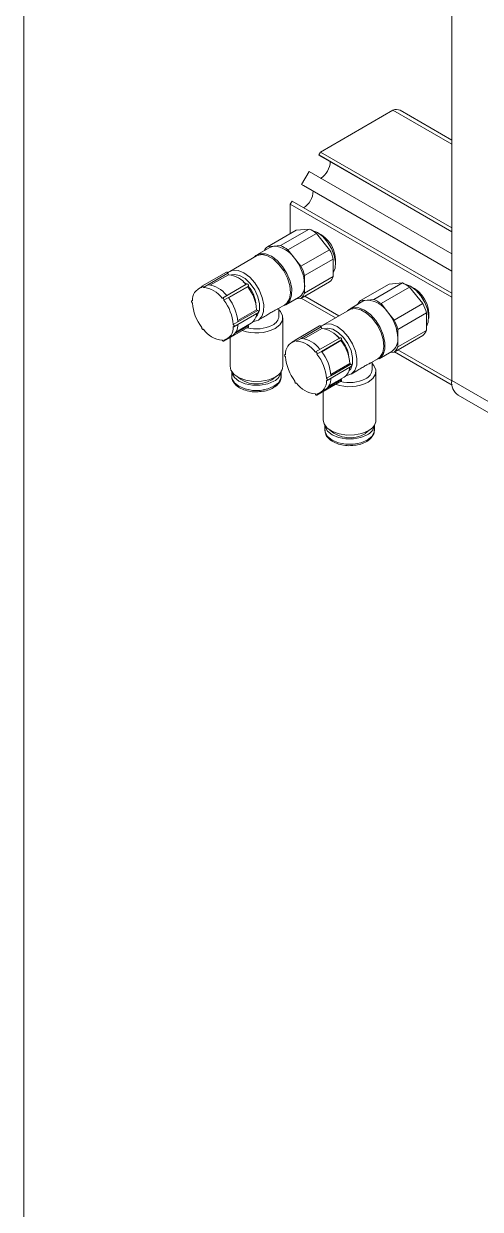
# Model space of a CAD drawing. Header units: millimetres. Extents: x 169 to 14583, y -399 to 10804.
# Drawn here: x 12408.4 to 12479.5, y 7036.6 to 7221 of the extents above; entities that cross this region are included whole.
import ezdxf

# ---------------------------------------------------------------- set-up
doc = ezdxf.new("R2010")
doc.units = ezdxf.units.MM
doc.header["$LTSCALE"] = 35

msp = doc.modelspace()

# ---------------------------------------------------------------- linework, layer by layer
at = {"color": 7, "linetype": 'Continuous', "lineweight": 18}
for p, q in [((12408.445, 7549.108), (12408.445, 5785.38)), ((12475.017, 7165.522), (12475.017, 7232.483)), ((12454.592, 7201.086), (12465.873, 7207.598)), ((12465.873, 7207.598), (12475.017, 7202.32)), ((12475.017, 7202.945), (12467.003, 7207.571)), ((12454.329, 7200.629), (12454.592, 7201.086)), ((12454.329, 7200.629), (12475.017, 7188.686)), ((12454.622, 7200.459), (12454.329, 7200.629)), ((12454.592, 7201.086), (12475.017, 7189.295)), ((12454.622, 7200.459), (12475.017, 7188.686)), ((12451.679, 7196.039), (12452.829, 7198.031)), ((12452.829, 7198.031), (12475.017, 7185.222)), ((12451.679, 7196.039), (12475.017, 7182.566)), ((12451.972, 7195.869), (12451.679, 7196.039)), ((12451.972, 7195.869), (12475.017, 7182.566)), ((12449.915, 7192.984), (12450.179, 7193.441)), ((12450.179, 7193.441), (12475.017, 7179.102)), ((12449.915, 7192.984), (12475.017, 7178.493)), ((12449.915, 7188.39), (12449.915, 7192.984)), ((12450.801, 7188.902), (12446.346, 7186.33)), ((12452.847, 7189.085), (12448.392, 7186.513)), ((12453.983, 7188.429), (12449.528, 7185.857)), ((12452.847, 7189.085), (12450.801, 7188.902)), ((12456.029, 7185.884), (12453.983, 7188.429)), ((12446.71, 7186.218), (12444.73, 7185.075)), ((12446.346, 7186.33), (12447.369, 7186.422)), ((12447.369, 7186.422), (12448.392, 7186.513)), ((12449.528, 7185.857), (12450.551, 7184.585)), ((12456.029, 7185.884), (12451.574, 7183.312)), ((12444.639, 7184.907), (12440.5, 7182.517)), ((12450.551, 7184.585), (12451.574, 7183.312)), ((12456.597, 7184.42), (12452.142, 7181.848)), ((12456.597, 7181.692), (12456.597, 7184.42)), ((12439.986, 7182.39), (12436.168, 7180.186)), ((12437.099, 7180.428), (12440.21, 7182.224)), ((12440.21, 7182.224), (12440.298, 7181.996)), ((12436.392, 7180.02), (12437.099, 7180.428)), ((12437.523, 7180.394), (12440.298, 7181.996)), ((12443.168, 7180.553), (12439.35, 7178.349)), ((12440.278, 7178.429), (12443.389, 7180.226)), ((12443.08, 7180.503), (12442.605, 7180.881)), ((12443.389, 7180.226), (12443.3, 7180.1)), ((12456.029, 7180.883), (12451.574, 7178.312)), ((12452.142, 7181.848), (12452.142, 7180.484)), ((12452.142, 7179.12), (12456.597, 7181.692)), ((12452.142, 7180.484), (12452.142, 7179.12)), ((12465.297, 7180.534), (12460.842, 7177.962)), ((12467.342, 7180.717), (12462.888, 7178.145)), ((12467.342, 7180.717), (12465.297, 7180.534)), ((12436.127, 7180.108), (12435.609, 7179.809)), ((12439.57, 7178.021), (12440.278, 7178.429)), ((12440.317, 7178.377), (12443.3, 7180.1)), ((12449.23, 7177.281), (12451.21, 7178.424)), ((12451.628, 7178.343), (12456.944, 7175.274)), ((12452.169, 7178.655), (12457.485, 7175.587)), ((12468.479, 7180.061), (12464.024, 7177.489)), ((12470.524, 7177.516), (12468.479, 7180.061)), ((12434.683, 7177.984), (12434.577, 7177.922)), ((12441.733, 7174.846), (12444.679, 7176.547)), ((12444.679, 7176.547), (12444.856, 7176.445)), ((12447.968, 7176.668), (12449.039, 7177.286)), ((12448.147, 7175.59), (12448.147, 7176.771)), ((12451.574, 7178.312), (12450.914, 7178.253)), ((12459.135, 7176.539), (12454.996, 7174.149)), ((12461.206, 7177.85), (12459.226, 7176.707)), ((12460.842, 7177.962), (12461.865, 7178.053)), ((12461.865, 7178.053), (12462.888, 7178.145)), ((12464.024, 7177.489), (12465.047, 7176.216)), ((12470.524, 7177.516), (12466.07, 7174.944)), ((12441.037, 7174.24), (12441.745, 7174.649)), ((12441.141, 7173.902), (12444.959, 7176.106)), ((12441.745, 7174.649), (12444.856, 7176.445)), ((12444.9, 7174.896), (12445.749, 7175.387)), ((12448.747, 7167.746), (12448.747, 7175.307)), ((12465.047, 7176.216), (12466.07, 7174.944)), ((12471.093, 7176.051), (12466.638, 7173.48)), ((12471.093, 7173.324), (12471.093, 7176.051)), ((12436.368, 7173.475), (12436.397, 7173.492)), ((12439.55, 7171.638), (12443.368, 7173.843)), ((12441.248, 7172.795), (12443.389, 7174.031)), ((12441.43, 7173.067), (12443.802, 7174.436)), ((12443.336, 7174.167), (12443.389, 7174.031)), ((12454.482, 7174.022), (12450.663, 7171.818)), ((12451.594, 7172.06), (12454.706, 7173.856)), ((12452.019, 7172.026), (12454.794, 7173.628)), ((12454.706, 7173.856), (12454.794, 7173.628)), ((12466.638, 7173.48), (12466.638, 7172.116)), ((12466.638, 7170.752), (12471.093, 7173.324)), ((12440.108, 7172.015), (12440.815, 7172.423)), ((12440.547, 7172.214), (12440.547, 7167.746)), ((12450.622, 7171.74), (12450.104, 7171.441)), ((12450.887, 7171.651), (12451.594, 7172.06)), ((12457.664, 7172.185), (12453.845, 7169.981)), ((12454.773, 7170.061), (12457.884, 7171.857)), ((12454.813, 7170.009), (12457.796, 7171.732)), ((12457.576, 7172.134), (12457.101, 7172.513)), ((12457.884, 7171.857), (12457.796, 7171.732)), ((12470.524, 7172.515), (12466.07, 7169.944)), ((12466.638, 7172.116), (12466.638, 7170.752)), ((12449.179, 7169.616), (12449.072, 7169.554)), ((12454.066, 7169.653), (12454.773, 7170.061)), ((12463.726, 7168.913), (12465.706, 7170.056)), ((12466.07, 7169.944), (12465.41, 7169.885)), ((12466.123, 7169.975), (12475.077, 7164.806)), ((12466.665, 7170.287), (12475.017, 7165.466)), ((12455.636, 7165.534), (12459.455, 7167.738)), ((12456.229, 7166.478), (12459.175, 7168.179)), ((12456.24, 7166.28), (12459.351, 7168.076)), ((12459.175, 7168.179), (12459.351, 7168.076)), ((12462.464, 7168.3), (12463.534, 7168.918)), ((12462.642, 7167.222), (12462.642, 7168.403)), ((12440.797, 7166.932), (12440.797, 7166.195)), ((12448.497, 7166.195), (12448.497, 7166.932)), ((12454.045, 7163.27), (12457.864, 7165.474)), ((12455.533, 7165.872), (12456.24, 7166.28)), ((12455.743, 7164.427), (12457.884, 7165.663)), ((12455.926, 7164.698), (12458.297, 7166.068)), ((12457.832, 7165.799), (12457.884, 7165.663)), ((12459.395, 7166.528), (12460.245, 7167.019)), ((12463.242, 7159.378), (12463.242, 7166.939)), ((12475.017, 7165.522), (12483.502, 7160.624)), ((12450.863, 7165.107), (12450.893, 7165.124)), ((12454.604, 7163.647), (12455.311, 7164.055)), ((12455.042, 7163.846), (12455.042, 7159.378)), ((12476.053, 7163.233), (12484.538, 7158.335)), ((12455.292, 7158.564), (12455.292, 7157.826)), ((12462.992, 7157.826), (12462.992, 7158.564))]:
    msp.add_line(p, q, dxfattribs=at)
at = {"color": 7, "linetype": 'Continuous', "lineweight": 18, "flags": 128}
for points in [[(12453.25, 7188.903), (12453.29, 7188.894), (12454.122, 7188.559)], [(12454.122, 7188.559), (12454.954, 7187.934), (12455.711, 7187.075), (12456.328, 7186.059), (12456.748, 7184.975), (12456.935, 7183.92), (12456.873, 7182.988), (12456.597, 7182.308)], [(12447.369, 7186.422), (12447.023, 7186.354), (12446.71, 7186.218)], [(12448.708, 7177.095), (12449.346, 7177.355), (12449.853, 7177.939), (12450.123, 7178.79), (12450.135, 7179.837), (12449.887, 7180.995), (12449.4, 7182.168), (12448.713, 7183.259), (12447.884, 7184.179), (12446.98, 7184.852), (12446.077, 7185.223), (12445.247, 7185.26), (12444.561, 7184.961), (12444.309, 7184.716)], [(12449.039, 7177.286), (12449.388, 7177.564), (12449.792, 7178.261), (12449.949, 7179.197), (12449.844, 7180.291), (12449.487, 7181.454), (12448.907, 7182.586), (12448.154, 7183.593), (12447.29, 7184.391), (12446.388, 7184.911), (12445.524, 7185.112), (12444.771, 7184.974), (12444.639, 7184.907)], [(12439.986, 7182.39), (12440.015, 7182.399), (12440.068, 7182.389), (12440.124, 7182.352), (12440.174, 7182.294), (12440.21, 7182.224)], [(12440.186, 7182.275), (12440.309, 7182.387), (12440.984, 7182.694), (12441.804, 7182.665), (12442.7, 7182.3), (12443.595, 7181.63), (12444.415, 7180.714), (12445.09, 7179.627), (12445.562, 7178.462), (12445.792, 7177.318), (12445.76, 7176.292), (12445.469, 7175.47), (12444.943, 7174.922), (12444.227, 7174.695), (12444.227, 7174.695)], [(12444.538, 7175.403), (12444.821, 7175.729), (12445.1, 7176.495), (12445.115, 7177.467), (12444.864, 7178.55), (12444.371, 7179.634), (12443.687, 7180.611), (12442.88, 7181.384), (12442.03, 7181.875), (12441.222, 7182.034), (12440.758, 7181.951)], [(12436.147, 7179.998), (12436.128, 7180.069), (12436.131, 7180.132), (12436.155, 7180.176), (12436.197, 7180.195), (12436.25, 7180.185), (12436.306, 7180.148), (12436.356, 7180.09), (12436.392, 7180.02)], [(12443.168, 7180.553), (12443.18, 7180.559), (12443.23, 7180.559), (12443.286, 7180.532), (12443.339, 7180.481), (12443.381, 7180.414), (12443.405, 7180.342), (12443.408, 7180.275), (12443.389, 7180.226)], [(12467.745, 7180.535), (12467.786, 7180.526), (12468.618, 7180.191)], [(12468.618, 7180.191), (12469.449, 7179.566), (12470.207, 7178.707), (12470.824, 7177.691), (12471.244, 7176.607), (12471.431, 7175.552), (12471.368, 7174.62), (12471.093, 7173.94)], [(12439.326, 7178.326), (12439.362, 7178.354), (12439.411, 7178.355), (12439.467, 7178.328), (12439.52, 7178.276), (12439.562, 7178.209), (12439.587, 7178.137), (12439.589, 7178.071), (12439.57, 7178.021)], [(12434.68, 7177.584), (12434.625, 7177.627), (12434.578, 7177.689), (12434.546, 7177.761), (12434.535, 7177.831), (12434.546, 7177.888), (12434.578, 7177.923), (12434.625, 7177.931), (12434.68, 7177.911)], [(12448.147, 7176.54), (12448.405, 7176.253), (12448.721, 7175.572), (12448.675, 7174.867), (12448.272, 7174.201), (12447.546, 7173.633)], [(12463.204, 7168.727), (12463.841, 7168.986), (12464.348, 7169.571), (12464.619, 7170.421), (12464.631, 7171.469), (12464.383, 7172.627), (12463.895, 7173.8), (12463.209, 7174.891), (12462.38, 7175.811), (12461.476, 7176.484), (12460.572, 7176.855), (12459.743, 7176.892), (12459.057, 7176.593), (12458.804, 7176.348)], [(12463.534, 7168.918), (12463.883, 7169.196), (12464.288, 7169.893), (12464.444, 7170.828), (12464.34, 7171.923), (12463.983, 7173.086), (12463.403, 7174.218), (12462.649, 7175.225), (12461.785, 7176.023), (12460.884, 7176.543), (12460.02, 7176.743), (12459.266, 7176.606), (12459.135, 7176.539)], [(12461.865, 7178.053), (12461.519, 7177.986), (12461.206, 7177.85)], [(12444.856, 7176.445), (12444.911, 7176.401), (12444.958, 7176.339), (12444.989, 7176.268), (12445, 7176.198), (12444.989, 7176.141), (12444.959, 7176.106)], [(12436.392, 7173.498), (12436.356, 7173.47), (12436.306, 7173.469), (12436.25, 7173.497), (12436.197, 7173.548), (12436.155, 7173.615), (12436.131, 7173.687), (12436.128, 7173.753), (12436.147, 7173.803)], [(12441.037, 7174.24), (12441.092, 7174.197), (12441.139, 7174.135), (12441.171, 7174.063), (12441.182, 7173.994), (12441.171, 7173.937), (12441.139, 7173.901), (12441.092, 7173.893), (12441.037, 7173.914)], [(12443.389, 7174.031), (12443.408, 7173.959), (12443.405, 7173.896), (12443.381, 7173.852), (12443.368, 7173.843)], [(12454.482, 7174.022), (12454.511, 7174.031), (12454.564, 7174.021), (12454.62, 7173.984), (12454.67, 7173.926), (12454.706, 7173.856)], [(12454.682, 7173.907), (12454.805, 7174.018), (12455.48, 7174.326), (12456.3, 7174.296), (12457.195, 7173.931), (12458.091, 7173.262), (12458.911, 7172.345), (12459.586, 7171.259), (12460.058, 7170.094), (12460.288, 7168.95), (12460.256, 7167.924), (12459.964, 7167.102), (12459.439, 7166.554), (12458.723, 7166.327), (12458.723, 7166.327)], [(12459.034, 7167.035), (12459.317, 7167.361), (12459.596, 7168.126), (12459.611, 7169.099), (12459.359, 7170.182), (12458.867, 7171.266), (12458.183, 7172.243), (12457.375, 7173.016), (12456.526, 7173.506), (12455.718, 7173.666), (12455.254, 7173.583)], [(12439.57, 7171.827), (12439.589, 7171.755), (12439.587, 7171.692), (12439.562, 7171.648), (12439.52, 7171.629), (12439.467, 7171.639), (12439.411, 7171.676), (12439.362, 7171.734), (12439.326, 7171.805)], [(12450.642, 7171.63), (12450.623, 7171.701), (12450.626, 7171.764), (12450.651, 7171.808), (12450.693, 7171.827), (12450.746, 7171.817), (12450.801, 7171.78), (12450.851, 7171.722), (12450.887, 7171.651)], [(12457.664, 7172.185), (12457.676, 7172.191), (12457.726, 7172.191), (12457.781, 7172.164), (12457.834, 7172.113), (12457.876, 7172.046), (12457.901, 7171.973), (12457.904, 7171.907), (12457.884, 7171.857)], [(12449.175, 7169.216), (12449.12, 7169.259), (12449.073, 7169.321), (12449.042, 7169.393), (12449.031, 7169.463), (12449.042, 7169.519), (12449.073, 7169.555), (12449.12, 7169.563), (12449.175, 7169.542)], [(12453.821, 7169.958), (12453.857, 7169.986), (12453.907, 7169.987), (12453.963, 7169.959), (12454.016, 7169.908), (12454.058, 7169.841), (12454.082, 7169.769), (12454.085, 7169.703), (12454.066, 7169.653)], [(12447.546, 7166.072), (12446.563, 7165.654), (12445.409, 7165.42), (12444.188, 7165.394), (12443.007, 7165.577), (12441.972, 7165.952), (12441.175, 7166.487), (12440.686, 7167.134), (12440.547, 7167.746)], [(12459.351, 7168.076), (12459.407, 7168.033), (12459.453, 7167.971), (12459.485, 7167.899), (12459.496, 7167.83), (12459.485, 7167.773), (12459.455, 7167.738)], [(12462.642, 7168.171), (12462.9, 7167.885), (12463.217, 7167.204), (12463.171, 7166.499), (12462.767, 7165.833), (12462.042, 7165.265)], [(12440.797, 7166.195), (12440.844, 7165.847), (12441.216, 7165.186), (12441.924, 7164.623), (12442.899, 7164.214), (12444.045, 7163.999), (12445.249, 7163.999), (12446.395, 7164.214), (12447.369, 7164.623), (12448.077, 7165.186), (12448.449, 7165.847), (12448.497, 7166.195)], [(12447.369, 7165.44), (12446.395, 7165.031), (12445.249, 7164.816), (12444.045, 7164.816), (12442.899, 7165.031), (12441.924, 7165.44), (12441.216, 7166.002), (12440.844, 7166.664), (12440.799, 7166.928)], [(12447.722, 7166.181), (12447.697, 7166.15), (12447.047, 7165.625)], [(12450.887, 7165.13), (12450.851, 7165.102), (12450.801, 7165.101), (12450.746, 7165.128), (12450.693, 7165.18), (12450.651, 7165.247), (12450.626, 7165.319), (12450.623, 7165.385), (12450.642, 7165.435)], [(12455.533, 7165.872), (12455.588, 7165.829), (12455.635, 7165.767), (12455.667, 7165.695), (12455.678, 7165.625), (12455.667, 7165.568), (12455.635, 7165.533), (12455.588, 7165.525), (12455.533, 7165.546)], [(12457.884, 7165.663), (12457.904, 7165.591), (12457.901, 7165.528), (12457.876, 7165.484), (12457.864, 7165.474)], [(12454.066, 7163.458), (12454.085, 7163.387), (12454.082, 7163.324), (12454.058, 7163.28), (12454.016, 7163.261), (12453.963, 7163.271), (12453.907, 7163.308), (12453.857, 7163.366), (12453.821, 7163.436)], [(12462.042, 7157.704), (12461.058, 7157.285), (12459.905, 7157.052), (12458.683, 7157.026), (12457.503, 7157.209), (12456.468, 7157.584), (12455.671, 7158.119), (12455.182, 7158.765), (12455.042, 7159.378)], [(12461.865, 7157.071), (12460.89, 7156.663), (12459.745, 7156.448), (12458.54, 7156.448), (12457.395, 7156.663), (12456.42, 7157.071), (12455.712, 7157.634), (12455.34, 7158.295), (12455.295, 7158.56)], [(12455.292, 7157.826), (12455.34, 7157.479), (12455.712, 7156.817), (12456.42, 7156.255), (12457.395, 7155.846), (12458.54, 7155.631), (12459.745, 7155.631), (12460.89, 7155.846), (12461.865, 7156.255), (12462.573, 7156.817), (12462.945, 7157.479), (12462.992, 7157.826)], [(12462.217, 7157.812), (12462.193, 7157.782), (12461.543, 7157.257)]]:
    msp.add_lwpolyline(points, dxfattribs=at)
at = {"color": 7, "linetype": 'Continuous', "lineweight": 18}
for centre, radius, start, end in [((12466.41, 7206.396), 1.317, 63.18589, 114.0304), ((12452.862, 7199.743), 3.277, 302.76233, 357.24947), ((12450.212, 7195.153), 3.277, 302.76233, 357.24947), ((12451.185, 7184.893), 4.509, 51.63724, 68.36813), ((12452.054, 7184.107), 4.916, 353.95388, 66.04077), ((12447.558, 7184.885), 1.886, 129.98124, 153.18131), ((12447.123, 7182.321), 4.107, 33.43491, 86.57046), ((12446.73, 7182.322), 4.509, 51.63724, 68.36813), ((12449.152, 7182.373), 7.721, 15.36807, 27.04329), ((12445.242, 7180.166), 6.907, 2.63929, 39.77207), ((12444.697, 7179.802), 7.721, 15.36807, 27.04329), ((12436.694, 7176.356), 4.092, 36.68898, 84.32197), ((12439.897, 7178.117), 3.9, 35.91297, 84.09241), ((12439.989, 7177.136), 4.564, 5.05405, 42.18065), ((12449.878, 7180.267), 2.274, 305.84152, 5.47066), ((12454.768, 7182.373), 1.951, 310.23495, 339.5637), ((12465.68, 7176.525), 4.509, 51.63724, 68.36813), ((12466.55, 7175.739), 4.916, 353.95402, 66.04063), ((12436.623, 7178.104), 1.953, 104.10752, 185.69113), ((12435.977, 7175.913), 4.128, 35.77588, 84.2295), ((12434.798, 7174.128), 6.966, 4.28146, 38.1299), ((12438.116, 7176.044), 6.582, 4.37754, 38.03382), ((12450.314, 7179.801), 1.951, 310.23495, 339.5637), ((12441.626, 7178.104), 6.966, 184.28146, 218.1299), ((12434.091, 7173.72), 6.966, 4.28146, 38.1299), ((12462.053, 7176.517), 1.886, 129.98124, 153.18131), ((12461.619, 7173.953), 4.107, 33.43491, 86.57046), ((12461.226, 7173.953), 4.509, 51.63724, 68.36813), ((12463.647, 7174.005), 7.721, 15.36807, 27.04329), ((12442.772, 7176.014), 1.885, 303.11567, 357.46518), ((12446.468, 7175.712), 1.683, 292.84859, 355.83127), ((12459.738, 7171.798), 6.907, 2.63929, 39.77207), ((12459.193, 7171.433), 7.721, 15.36807, 27.04329), ((12439.741, 7175.912), 4.128, 215.77588, 264.2295), ((12439.095, 7173.72), 1.953, 284.10752, 5.69113), ((12439.672, 7174.15), 2.071, 303.51113, 2.72284), ((12444.625, 7179.326), 6.398, 250.08581, 297.16524), ((12444.626, 7179.054), 5.492, 255.00133, 297.02138), ((12454.393, 7169.749), 3.9, 35.91297, 84.09241), ((12469.264, 7174.005), 1.951, 310.23495, 339.5637), ((12451.118, 7169.736), 1.953, 104.10752, 185.69113), ((12450.472, 7167.545), 4.128, 35.77588, 84.2295), ((12451.19, 7167.987), 4.092, 36.68898, 84.32197), ((12452.612, 7167.676), 6.582, 4.37754, 38.03382), ((12454.485, 7168.768), 4.564, 5.05393, 42.18066), ((12464.374, 7171.899), 2.274, 305.84152, 5.47066), ((12456.122, 7169.736), 6.966, 184.28146, 218.1299), ((12448.587, 7165.352), 6.966, 4.28146, 38.1299), ((12449.294, 7165.76), 6.966, 4.28146, 38.1299), ((12464.809, 7171.433), 1.951, 310.23495, 339.5637), ((12446.745, 7167.915), 2.009, 293.5055, 355.17436), ((12457.268, 7167.646), 1.885, 303.11567, 357.46518), ((12444.691, 7169.661), 4.673, 228.13261, 300.28725), ((12446.611, 7167.182), 1.9, 293.51408, 352.32125), ((12453.59, 7165.352), 1.953, 284.10752, 5.69113), ((12454.168, 7165.782), 2.071, 303.51113, 2.72284), ((12459.122, 7170.685), 5.492, 255.00133, 297.02138), ((12460.964, 7167.344), 1.683, 292.84859, 355.83127), ((12477.467, 7165.252), 2.465, 173.70115, 234.98667), ((12454.236, 7167.543), 4.128, 215.77588, 264.2295), ((12459.12, 7170.958), 6.398, 250.08581, 297.16524), ((12461.107, 7158.814), 1.9, 293.51424, 352.31971), ((12461.24, 7159.547), 2.009, 293.5055, 355.17436), ((12459.186, 7161.292), 4.673, 228.13355, 300.2871)]:
    msp.add_arc(centre, radius, start, end, dxfattribs=at)
for points, knots in [([(12445.746, 7175.393), (12445.977, 7175.53), (12446.43, 7175.798), (12447.06, 7176.196), (12447.596, 7176.495), (12447.92, 7176.614), (12447.963, 7176.669), (12447.966, 7176.672)], [0, 0, 0, 0, 0.2351586, 0.4611149, 0.6879649, 0.9796431, 1, 1, 1, 1]), ([(12460.241, 7167.025), (12460.473, 7167.162), (12460.926, 7167.43), (12461.555, 7167.828), (12462.091, 7168.127), (12462.415, 7168.245), (12462.459, 7168.301), (12462.462, 7168.304)], [0, 0, 0, 0, 0.2351586, 0.4611149, 0.6879649, 0.9796431, 1, 1, 1, 1]), ([(12440.828, 7166.237), (12440.83, 7166.05), (12440.834, 7165.626), (12441.206, 7165.023), (12441.817, 7164.479), (12442.669, 7164.055), (12443.691, 7163.813), (12444.473, 7163.722), (12444.864, 7163.769), (12444.894, 7163.773)], [0, 0, 0, 0, 0.1259451, 0.2862681, 0.4517768, 0.627284, 0.8063614, 0.9850718, 1, 1, 1, 1]), ([(12444.894, 7163.773), (12445.231, 7163.799), (12445.936, 7163.854), (12446.91, 7164.173), (12447.715, 7164.646), (12448.242, 7165.241), (12448.506, 7165.79), (12448.468, 7166.118), (12448.456, 7166.216)], [0, 0, 0, 0, 0.1791265, 0.3758182, 0.5751704, 0.7562118, 0.9270553, 1, 1, 1, 1]), ([(12455.323, 7157.869), (12455.325, 7157.682), (12455.33, 7157.258), (12455.702, 7156.654), (12456.313, 7156.111), (12457.164, 7155.687), (12458.187, 7155.445), (12458.969, 7155.354), (12459.36, 7155.401), (12459.39, 7155.405)], [0, 0, 0, 0, 0.1259451, 0.2862681, 0.4517768, 0.627284, 0.8063614, 0.9850718, 1, 1, 1, 1]), ([(12459.39, 7155.405), (12459.726, 7155.431), (12460.432, 7155.486), (12461.405, 7155.805), (12462.211, 7156.278), (12462.738, 7156.873), (12463.002, 7157.422), (12462.964, 7157.75), (12462.952, 7157.848)], [0, 0, 0, 0, 0.1791265, 0.3758182, 0.5751704, 0.7562118, 0.9270553, 1, 1, 1, 1])]:
    msp.add_open_spline(points, degree=3, knots=knots, dxfattribs=at)

doc.saveas('drawing.dxf')
